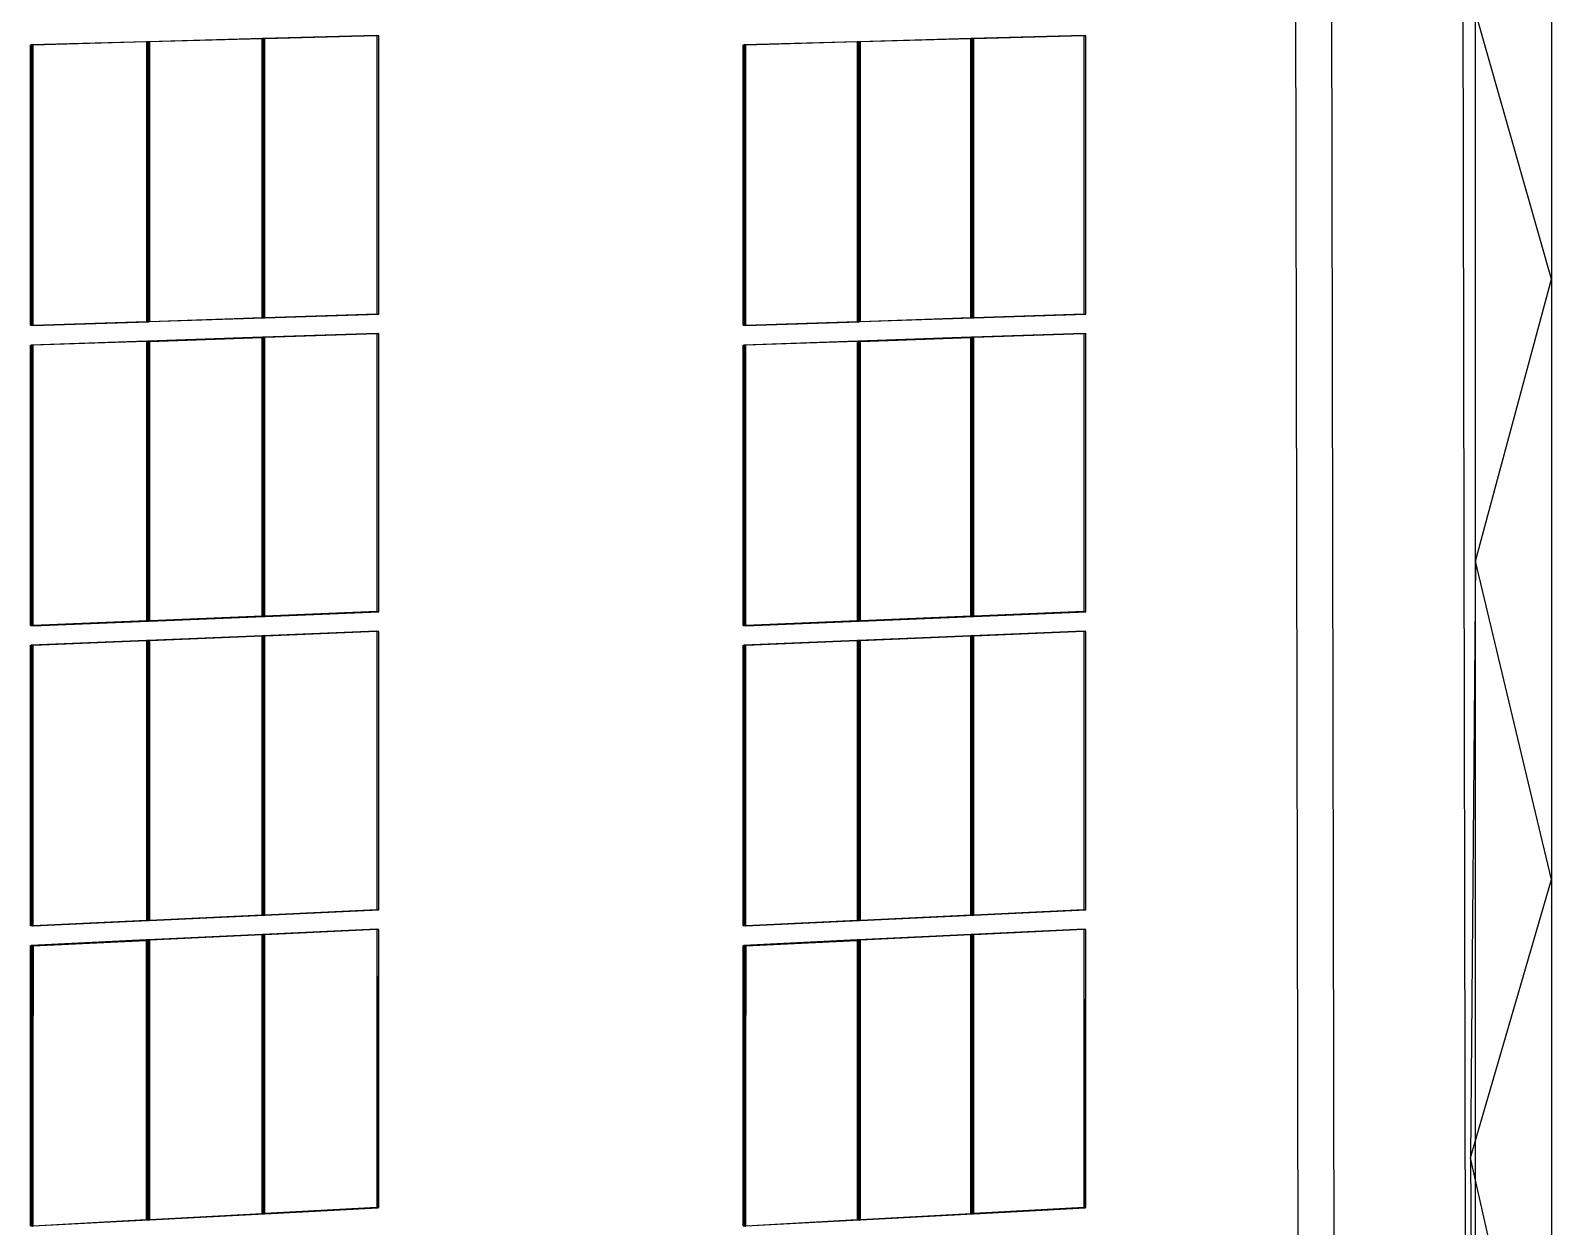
# Model space of a CAD drawing. Header units: inches. Extents: x -3457 to 3579, y -2730 to 2631.
# Drawn here: x 2384 to 2996, y -951 to -469 of the extents above; entities that cross this region are included whole.
import ezdxf

# ---------------------------------------------------------------- set-up
doc = ezdxf.new("R2010")
doc.units = ezdxf.units.IN
doc.header["$MEASUREMENT"] = 0

msp = doc.modelspace()

# ---------------------------------------------------------------- linework, layer by layer
for p, q in [((2895.33, -1595.54), (2889.51, 1421.62)), ((2909.88, -1603.56), (2904.05, 1421.62)), ((2962.81, -1632.72), (2956.92, 1421.62)), ((2996.1, -385.81), (2996.12, -569.41)), ((2996.12, -569.41), (2965.49, -461.95)), ((2965.5, -682.92), (2965.49, -461.95)), ((2523.12, -471.35), (2477.25, -472.58)), ((2523.12, -471.45), (2478.08, -472.66)), ((2523.12, -471.35), (2523.95, -471.43)), ((2523.12, -471.35), (2523.12, -471.45)), ((2523.95, -471.43), (2523.12, -471.45)), ((2523.12, -471.45), (2523.12, -583.34)), ((2523.95, -583.43), (2523.95, -471.43)), ((2807.81, -471.35), (2762.68, -472.58)), ((2807.81, -471.45), (2763.56, -472.66)), ((2807.81, -471.35), (2808.69, -471.43)), ((2807.81, -471.35), (2807.81, -471.45)), ((2808.69, -471.43), (2807.81, -471.45)), ((2807.81, -471.45), (2807.81, -583.34)), ((2808.69, -583.43), (2808.69, -471.43)), ((2383.65, -587.97), (2383.65, -475.09)), ((2383.65, -475.09), (2384.47, -475.17)), ((2430.33, -473.84), (2383.98, -475.09)), ((2383.98, -475.09), (2384.79, -475.16)), ((2383.98, -475.09), (2383.98, -587.96)), ((2384.79, -475.16), (2384.47, -475.17)), ((2384.47, -588.06), (2384.47, -475.17)), ((2430.33, -473.94), (2384.79, -475.16)), ((2384.79, -587.93), (2384.79, -475.16)), ((2430.58, -473.83), (2430.33, -473.84)), ((2430.33, -473.84), (2430.58, -473.87)), ((2430.33, -473.84), (2430.33, -473.94)), ((2430.58, -473.93), (2430.33, -473.94)), ((2430.33, -473.94), (2430.33, -586.42)), ((2430.9, -473.83), (2430.58, -473.83)), ((2430.58, -473.83), (2430.9, -473.86)), ((2430.58, -473.87), (2430.58, -473.83)), ((2430.58, -473.93), (2430.58, -473.87)), ((2430.58, -473.87), (2430.9, -473.9)), ((2430.58, -586.41), (2430.58, -473.93)), ((2430.9, -473.93), (2430.58, -473.93)), ((2476.93, -472.59), (2430.9, -473.83)), ((2430.9, -473.83), (2431.72, -473.9)), ((2430.9, -473.83), (2430.9, -473.86)), ((2430.9, -473.86), (2431.4, -473.91)), ((2430.9, -473.86), (2430.9, -473.9)), ((2430.9, -473.9), (2431.15, -473.92)), ((2430.9, -473.9), (2430.9, -473.93)), ((2431.15, -473.92), (2430.9, -473.93)), ((2430.9, -473.93), (2430.9, -586.4)), ((2431.15, -586.39), (2431.15, -473.92)), ((2431.72, -473.9), (2431.4, -473.91)), ((2431.4, -586.5), (2431.4, -473.91)), ((2476.93, -472.69), (2431.72, -473.9)), ((2431.72, -586.37), (2431.72, -473.9)), ((2477.01, -472.59), (2476.93, -472.59)), ((2476.93, -472.59), (2477.01, -472.6)), ((2476.93, -472.69), (2476.93, -472.59)), ((2476.93, -584.87), (2476.93, -472.69)), ((2477.01, -472.69), (2476.93, -472.69)), ((2477.25, -472.58), (2477.01, -472.59)), ((2477.01, -472.59), (2477.25, -472.61)), ((2477.01, -472.59), (2477.01, -472.6)), ((2477.01, -472.6), (2477.25, -472.62)), ((2477.01, -472.6), (2477.01, -472.69)), ((2477.25, -472.68), (2477.01, -472.69)), ((2477.01, -472.69), (2477.01, -584.87)), ((2477.25, -472.58), (2478.08, -472.66)), ((2477.25, -472.58), (2477.25, -472.61)), ((2477.25, -472.61), (2477.84, -472.67)), ((2477.25, -472.61), (2477.25, -472.62)), ((2477.25, -472.62), (2477.76, -472.67)), ((2477.25, -472.62), (2477.25, -472.68)), ((2477.76, -472.67), (2477.25, -472.68)), ((2477.25, -472.68), (2477.25, -584.86)), ((2477.84, -472.67), (2477.76, -472.67)), ((2477.76, -584.84), (2477.76, -472.67)), ((2478.08, -472.66), (2477.84, -472.67)), ((2477.84, -584.96), (2477.84, -472.67)), ((2478.08, -584.83), (2478.08, -472.66)), ((2670.6, -475.09), (2671.47, -475.17)), ((2670.6, -587.97), (2670.6, -475.09)), ((2716.52, -473.84), (2670.92, -475.09)), ((2670.92, -475.09), (2671.78, -475.16)), ((2670.92, -475.09), (2670.92, -587.96)), ((2671.78, -475.16), (2671.47, -475.17)), ((2671.47, -588.06), (2671.47, -475.17)), ((2716.52, -473.94), (2671.78, -475.16)), ((2671.78, -587.93), (2671.78, -475.16)), ((2716.77, -473.83), (2716.52, -473.84)), ((2716.52, -473.84), (2716.77, -473.86)), ((2716.52, -473.84), (2716.52, -473.94)), ((2716.52, -473.94), (2716.52, -586.42)), ((2716.77, -473.94), (2716.52, -473.94)), ((2717.08, -473.83), (2716.77, -473.83)), ((2716.77, -473.83), (2717.08, -473.86)), ((2716.77, -473.86), (2716.77, -473.83)), ((2716.77, -473.94), (2716.77, -473.86)), ((2716.77, -473.86), (2717.08, -473.89)), ((2717.08, -473.93), (2716.77, -473.94)), ((2716.77, -586.41), (2716.77, -473.94)), ((2762.37, -472.59), (2717.08, -473.83)), ((2717.08, -473.83), (2717.95, -473.9)), ((2717.08, -473.83), (2717.08, -473.86)), ((2717.08, -473.86), (2717.64, -473.91)), ((2717.08, -473.86), (2717.08, -473.89)), ((2717.08, -473.89), (2717.39, -473.92)), ((2717.08, -473.89), (2717.08, -473.93)), ((2717.39, -473.92), (2717.08, -473.93)), ((2717.08, -473.93), (2717.08, -586.4)), ((2717.39, -586.39), (2717.39, -473.92)), ((2717.95, -473.9), (2717.64, -473.91)), ((2717.64, -586.5), (2717.64, -473.91)), ((2762.37, -472.69), (2717.95, -473.9)), ((2717.95, -586.37), (2717.95, -473.9)), ((2762.45, -472.59), (2762.37, -472.59)), ((2762.37, -472.59), (2762.45, -472.6)), ((2762.37, -472.69), (2762.37, -472.59)), ((2762.37, -584.87), (2762.37, -472.69)), ((2762.45, -472.69), (2762.37, -472.69)), ((2762.68, -472.58), (2762.45, -472.59)), ((2762.45, -472.59), (2762.68, -472.61)), ((2762.45, -472.59), (2762.45, -472.6)), ((2762.45, -472.6), (2762.68, -472.62)), ((2762.45, -472.6), (2762.45, -472.69)), ((2762.68, -472.68), (2762.45, -472.69)), ((2762.45, -472.69), (2762.45, -584.87)), ((2762.68, -472.58), (2763.56, -472.66)), ((2762.68, -472.58), (2762.68, -472.61)), ((2762.68, -472.61), (2763.32, -472.67)), ((2762.68, -472.61), (2762.68, -472.62)), ((2762.68, -472.62), (2762.68, -472.68)), ((2762.68, -472.62), (2763.24, -472.67)), ((2763.24, -472.67), (2762.68, -472.68)), ((2762.68, -472.68), (2762.68, -584.86)), ((2763.32, -472.67), (2763.24, -472.67)), ((2763.24, -584.84), (2763.24, -472.67)), ((2763.56, -472.66), (2763.32, -472.67)), ((2763.32, -584.96), (2763.32, -472.67)), ((2763.56, -584.83), (2763.56, -472.66)), ((2965.5, -682.92), (2996.12, -569.41)), ((2996.12, -569.41), (2996.15, -810.99)), ((2383.65, -587.97), (2383.98, -587.96)), ((2384.47, -588.06), (2383.65, -587.97)), ((2383.98, -587.96), (2384.79, -587.93)), ((2383.98, -587.96), (2384.79, -588.05)), ((2384.79, -587.93), (2430.33, -586.42)), ((2384.79, -588.05), (2431.15, -586.51)), ((2384.79, -588.05), (2384.79, -587.93)), ((2430.33, -586.42), (2431.15, -586.51)), ((2430.58, -586.41), (2430.9, -586.4)), ((2431.4, -586.5), (2430.58, -586.41)), ((2430.9, -586.4), (2431.15, -586.39)), ((2430.9, -586.4), (2431.15, -586.43)), ((2431.15, -586.39), (2431.72, -586.37)), ((2431.15, -586.43), (2431.15, -586.39)), ((2431.15, -586.43), (2431.72, -586.49)), ((2431.15, -586.51), (2431.15, -586.43)), ((2431.66, -586.5), (2431.72, -586.49)), ((2431.72, -586.37), (2476.93, -584.87)), ((2431.72, -586.49), (2477.76, -584.96)), ((2431.72, -586.49), (2431.72, -586.37)), ((2477.76, -584.96), (2476.93, -584.87)), ((2476.93, -584.87), (2477.01, -584.87)), ((2477.01, -584.87), (2477.25, -584.86)), ((2477.01, -584.87), (2477.84, -584.96)), ((2477.25, -584.86), (2477.76, -584.84)), ((2477.25, -584.86), (2477.76, -584.92)), ((2477.76, -584.84), (2478.08, -584.83)), ((2477.76, -584.92), (2477.76, -584.84)), ((2477.76, -584.92), (2478.08, -584.95)), ((2477.76, -584.96), (2477.76, -584.92)), ((2477.76, -584.96), (2477.84, -584.96)), ((2478.02, -584.96), (2478.08, -584.95)), ((2478.08, -584.83), (2523.12, -583.34)), ((2478.08, -584.95), (2523.95, -583.43)), ((2478.08, -584.95), (2478.08, -584.83)), ((2523.12, -583.34), (2523.95, -583.43)), ((2670.6, -587.97), (2670.92, -587.96)), ((2671.47, -588.06), (2670.6, -587.97)), ((2670.92, -587.96), (2671.78, -587.93)), ((2670.92, -587.96), (2671.78, -588.05)), ((2671.78, -587.93), (2716.52, -586.42)), ((2671.78, -588.05), (2717.39, -586.51)), ((2671.78, -588.05), (2671.78, -587.93)), ((2716.52, -586.42), (2717.39, -586.51)), ((2716.77, -586.41), (2717.08, -586.4)), ((2717.64, -586.5), (2716.77, -586.41)), ((2717.08, -586.4), (2717.39, -586.39)), ((2717.08, -586.4), (2717.39, -586.43)), ((2717.39, -586.39), (2717.95, -586.37)), ((2717.39, -586.43), (2717.39, -586.39)), ((2717.39, -586.43), (2717.95, -586.49)), ((2717.39, -586.51), (2717.39, -586.43)), ((2717.89, -586.5), (2717.95, -586.49)), ((2717.95, -586.37), (2762.37, -584.87)), ((2717.95, -586.49), (2763.24, -584.96)), ((2717.95, -586.49), (2717.95, -586.37)), ((2763.24, -584.96), (2762.37, -584.87)), ((2762.37, -584.87), (2762.45, -584.87)), ((2762.45, -584.87), (2762.68, -584.86)), ((2762.45, -584.87), (2763.32, -584.96)), ((2762.68, -584.86), (2763.24, -584.84)), ((2762.68, -584.86), (2763.24, -584.92)), ((2763.24, -584.84), (2763.56, -584.83)), ((2763.24, -584.92), (2763.24, -584.84)), ((2763.24, -584.96), (2763.24, -584.92)), ((2763.24, -584.92), (2763.56, -584.95)), ((2763.24, -584.96), (2763.32, -584.96)), ((2763.5, -584.96), (2763.56, -584.95)), ((2763.56, -584.83), (2807.81, -583.34)), ((2763.56, -584.95), (2808.69, -583.43)), ((2763.56, -584.95), (2763.56, -584.83)), ((2807.81, -583.34), (2808.69, -583.43)), ((2384.73, -588.05), (2384.79, -588.05)), ((2476.93, -592.78), (2430.9, -594.33)), ((2431.72, -594.42), (2476.93, -592.9)), ((2477.01, -592.77), (2476.93, -592.78)), ((2476.93, -592.9), (2476.93, -592.78)), ((2476.93, -592.78), (2477.01, -592.78)), ((2476.93, -705.05), (2476.93, -592.9)), ((2476.93, -592.9), (2477.01, -592.9)), ((2477.01, -592.77), (2477.01, -592.78)), ((2477.01, -592.77), (2477.83, -592.87)), ((2477.01, -592.78), (2477.01, -592.9)), ((2477.01, -592.78), (2477.25, -592.81)), ((2477.01, -592.9), (2477.25, -592.89)), ((2477.01, -592.9), (2477.01, -705.05)), ((2523.12, -591.22), (2477.25, -592.77)), ((2477.25, -592.77), (2478.08, -592.86)), ((2477.25, -592.77), (2477.25, -592.81)), ((2477.25, -592.81), (2477.25, -592.89)), ((2477.25, -592.81), (2477.76, -592.87)), ((2477.25, -592.89), (2477.76, -592.87)), ((2477.25, -592.89), (2477.25, -705.04)), ((2477.76, -705.02), (2477.76, -592.87)), ((2477.83, -592.87), (2477.76, -592.87)), ((2478.08, -592.86), (2477.83, -592.87)), ((2477.83, -705.17), (2477.83, -592.87)), ((2523.12, -591.35), (2478.08, -592.86)), ((2478.08, -705.01), (2478.08, -592.86)), ((2523.12, -591.22), (2523.95, -591.32)), ((2523.12, -591.22), (2523.12, -591.35)), ((2523.95, -591.32), (2523.12, -591.35)), ((2523.12, -591.35), (2523.12, -703.21)), ((2523.95, -703.32), (2523.95, -591.32)), ((2671.72, -588.05), (2671.78, -588.05)), ((2762.37, -592.78), (2717.08, -594.33)), ((2717.95, -594.42), (2762.37, -592.9)), ((2762.44, -592.77), (2762.37, -592.78)), ((2762.37, -592.9), (2762.37, -592.78)), ((2762.37, -592.78), (2762.44, -592.78)), ((2762.37, -705.05), (2762.37, -592.9)), ((2762.37, -592.9), (2762.44, -592.9)), ((2762.44, -592.77), (2762.44, -592.78)), ((2762.44, -592.77), (2763.32, -592.87)), ((2762.44, -592.78), (2762.44, -592.9)), ((2762.44, -592.78), (2762.68, -592.81)), ((2762.44, -592.9), (2762.68, -592.89)), ((2762.44, -592.9), (2762.44, -705.05)), ((2807.81, -591.22), (2762.68, -592.77)), ((2762.68, -592.77), (2763.55, -592.86)), ((2762.68, -592.77), (2762.68, -592.81)), ((2762.68, -592.81), (2762.68, -592.89)), ((2762.68, -592.81), (2763.24, -592.87)), ((2762.68, -592.89), (2763.24, -592.87)), ((2762.68, -592.89), (2762.68, -705.04)), ((2763.24, -705.02), (2763.24, -592.87)), ((2763.32, -592.87), (2763.24, -592.87)), ((2763.55, -592.86), (2763.32, -592.87)), ((2763.32, -705.17), (2763.32, -592.87)), ((2807.81, -591.35), (2763.55, -592.86)), ((2763.55, -705.01), (2763.55, -592.86)), ((2807.81, -591.22), (2808.68, -591.32)), ((2807.81, -591.22), (2807.81, -591.35)), ((2808.68, -591.32), (2807.81, -591.35)), ((2807.81, -591.35), (2807.81, -703.21)), ((2808.68, -703.32), (2808.68, -591.32)), ((2383.65, -595.91), (2384.47, -596.01)), ((2383.65, -708.79), (2383.65, -595.91)), ((2430.33, -594.34), (2383.97, -595.9)), ((2383.97, -595.9), (2383.97, -708.78)), ((2383.97, -595.9), (2384.79, -596)), ((2384.79, -596), (2384.47, -596.01)), ((2384.47, -708.9), (2384.47, -596.01)), ((2430.33, -594.47), (2384.79, -596)), ((2384.79, -708.74), (2384.79, -596)), ((2430.33, -594.34), (2430.33, -594.47)), ((2430.33, -594.34), (2430.9, -594.41)), ((2430.9, -594.45), (2430.33, -594.47)), ((2430.33, -594.47), (2430.33, -706.92)), ((2430.58, -706.91), (2430.58, -594.34)), ((2430.58, -594.34), (2431.4, -594.43)), ((2430.9, -594.33), (2431.72, -594.42)), ((2430.9, -594.33), (2430.9, -594.41)), ((2430.9, -594.41), (2431.15, -594.44)), ((2430.9, -594.41), (2430.9, -594.45)), ((2431.15, -594.44), (2430.9, -594.45)), ((2430.9, -594.45), (2430.9, -706.9)), ((2431.15, -706.89), (2431.15, -594.44)), ((2431.4, -594.43), (2431.72, -594.42)), ((2431.4, -707.02), (2431.4, -594.43)), ((2431.72, -706.86), (2431.72, -594.42)), ((2670.6, -595.91), (2671.46, -596.01)), ((2670.6, -708.79), (2670.6, -595.91)), ((2716.52, -594.34), (2670.92, -595.9)), ((2670.92, -595.9), (2670.92, -708.78)), ((2670.92, -595.9), (2671.78, -596)), ((2671.78, -596), (2671.46, -596.01)), ((2671.46, -708.9), (2671.46, -596.01)), ((2716.52, -594.47), (2671.78, -596)), ((2671.78, -708.74), (2671.78, -596)), ((2716.52, -594.34), (2716.52, -594.47)), ((2716.52, -594.34), (2717.08, -594.41)), ((2717.08, -594.45), (2716.52, -594.47)), ((2716.52, -594.47), (2716.52, -706.92)), ((2716.77, -706.91), (2716.77, -594.34)), ((2716.77, -594.34), (2717.63, -594.43)), ((2717.08, -594.33), (2717.95, -594.42)), ((2717.08, -594.33), (2717.08, -594.41)), ((2717.08, -594.41), (2717.39, -594.44)), ((2717.08, -594.41), (2717.08, -594.45)), ((2717.39, -594.44), (2717.08, -594.45)), ((2717.08, -594.45), (2717.08, -706.9)), ((2717.39, -706.88), (2717.39, -594.44)), ((2717.63, -594.43), (2717.95, -594.42)), ((2717.63, -707.02), (2717.63, -594.43)), ((2717.95, -706.86), (2717.95, -594.42)), ((2965.5, -682.92), (2963.47, -923)), ((2996.15, -810.99), (2965.5, -682.92)), ((2965.51, -916.02), (2965.5, -682.92)), ((2523.12, -703.21), (2478.08, -705.01)), ((2478.08, -705.16), (2523.95, -703.32)), ((2523.12, -703.21), (2523.95, -703.32)), ((2807.81, -703.21), (2763.55, -705.01)), ((2763.55, -705.16), (2808.68, -703.32)), ((2807.81, -703.21), (2808.68, -703.32)), ((2383.65, -708.79), (2383.97, -708.78)), ((2384.47, -708.9), (2383.65, -708.79)), ((2384.79, -708.74), (2383.97, -708.78)), ((2383.97, -708.78), (2384.79, -708.89)), ((2384.73, -708.89), (2384.79, -708.89)), ((2430.33, -706.92), (2384.79, -708.74)), ((2384.79, -708.89), (2431.15, -707.03)), ((2384.79, -708.89), (2384.79, -708.74)), ((2430.58, -706.91), (2430.33, -706.92)), ((2430.33, -706.92), (2431.15, -707.03)), ((2430.9, -706.9), (2430.58, -706.91)), ((2431.4, -707.02), (2430.58, -706.91)), ((2431.15, -706.89), (2430.9, -706.9)), ((2430.9, -706.9), (2431.15, -706.93)), ((2431.72, -706.86), (2431.15, -706.89)), ((2431.15, -706.93), (2431.15, -706.89)), ((2431.15, -706.93), (2431.72, -707.01)), ((2431.15, -707.03), (2431.15, -706.93)), ((2431.66, -707.01), (2431.72, -707.01)), ((2476.93, -705.05), (2431.72, -706.86)), ((2431.72, -707.01), (2477.76, -705.17)), ((2431.72, -707.01), (2431.72, -706.86)), ((2477.01, -705.05), (2476.93, -705.05)), ((2477.76, -705.17), (2476.93, -705.05)), ((2477.25, -705.04), (2477.01, -705.05)), ((2477.01, -705.05), (2477.76, -705.16)), ((2477.76, -705.02), (2477.25, -705.04)), ((2477.25, -705.04), (2477.76, -705.11)), ((2478.08, -705.01), (2477.76, -705.02)), ((2477.76, -705.11), (2477.76, -705.02)), ((2477.76, -705.11), (2478.08, -705.16)), ((2477.76, -705.16), (2477.76, -705.11)), ((2477.76, -705.16), (2477.83, -705.17)), ((2477.76, -705.17), (2477.76, -705.16)), ((2477.76, -705.17), (2477.83, -705.17)), ((2478.02, -705.16), (2478.08, -705.16)), ((2478.08, -705.16), (2478.08, -705.01)), ((2670.6, -708.79), (2670.92, -708.78)), ((2671.46, -708.9), (2670.6, -708.79)), ((2671.78, -708.74), (2670.92, -708.78)), ((2670.92, -708.78), (2671.78, -708.89)), ((2671.72, -708.89), (2671.78, -708.89)), ((2716.52, -706.92), (2671.78, -708.74)), ((2671.78, -708.89), (2717.39, -707.03)), ((2671.78, -708.89), (2671.78, -708.74)), ((2716.77, -706.91), (2716.52, -706.92)), ((2716.52, -706.92), (2717.39, -707.03)), ((2717.08, -706.9), (2716.77, -706.91)), ((2717.63, -707.02), (2716.77, -706.91)), ((2717.39, -706.88), (2717.08, -706.9)), ((2717.08, -706.9), (2717.39, -706.94)), ((2717.95, -706.86), (2717.39, -706.88)), ((2717.39, -706.94), (2717.39, -706.88)), ((2717.39, -706.94), (2717.95, -707.01)), ((2717.39, -707.03), (2717.39, -706.94)), ((2717.89, -707.01), (2717.95, -707.01)), ((2762.37, -705.05), (2717.95, -706.86)), ((2717.95, -707.01), (2763.24, -705.17)), ((2717.95, -707.01), (2717.95, -706.86)), ((2763.24, -705.17), (2762.37, -705.05)), ((2762.44, -705.05), (2762.37, -705.05)), ((2762.68, -705.04), (2762.44, -705.05)), ((2762.44, -705.05), (2763.24, -705.16)), ((2763.24, -705.02), (2762.68, -705.04)), ((2762.68, -705.04), (2763.24, -705.12)), ((2763.55, -705.01), (2763.24, -705.02)), ((2763.24, -705.12), (2763.24, -705.02)), ((2763.24, -705.12), (2763.55, -705.16)), ((2763.24, -705.16), (2763.24, -705.12)), ((2763.24, -705.16), (2763.32, -705.17)), ((2763.24, -705.17), (2763.24, -705.16)), ((2763.24, -705.17), (2763.32, -705.17)), ((2763.5, -705.16), (2763.55, -705.16)), ((2763.55, -705.16), (2763.55, -705.01)), ((2430.33, -714.85), (2383.97, -716.72)), ((2430.33, -715), (2384.79, -716.84)), ((2430.58, -714.84), (2430.33, -714.85)), ((2430.33, -714.85), (2430.33, -715)), ((2430.33, -714.85), (2430.58, -714.88)), ((2430.58, -714.99), (2430.33, -715)), ((2430.33, -715), (2430.33, -827.42)), ((2430.9, -714.82), (2430.58, -714.84)), ((2430.58, -714.84), (2430.9, -714.88)), ((2430.58, -714.88), (2430.58, -714.84)), ((2430.58, -714.99), (2430.58, -714.88)), ((2430.58, -714.88), (2430.9, -714.93)), ((2430.9, -714.97), (2430.58, -714.99)), ((2430.58, -827.41), (2430.58, -714.99)), ((2476.93, -712.96), (2430.9, -714.82)), ((2430.9, -714.82), (2431.72, -714.94)), ((2430.9, -714.82), (2430.9, -714.88)), ((2430.9, -714.88), (2431.4, -714.95)), ((2430.9, -714.88), (2430.9, -714.93)), ((2430.9, -714.93), (2431.15, -714.96)), ((2430.9, -714.93), (2430.9, -714.97)), ((2431.15, -714.96), (2430.9, -714.97)), ((2430.9, -714.97), (2430.9, -827.4)), ((2431.15, -827.38), (2431.15, -714.96)), ((2431.72, -714.94), (2431.4, -714.95)), ((2431.4, -827.54), (2431.4, -714.95)), ((2476.93, -713.11), (2431.72, -714.94)), ((2431.72, -827.36), (2431.72, -714.94)), ((2477.01, -712.96), (2476.93, -712.96)), ((2476.93, -713.11), (2476.93, -712.96)), ((2476.93, -712.96), (2477.01, -712.97)), ((2476.93, -825.24), (2476.93, -713.11)), ((2477.01, -713.11), (2476.93, -713.11)), ((2477.25, -712.95), (2477.01, -712.96)), ((2477.01, -712.96), (2477.01, -712.97)), ((2477.01, -712.96), (2477.25, -712.99)), ((2477.01, -712.97), (2477.01, -713.11)), ((2477.01, -712.97), (2477.25, -713)), ((2477.25, -713.1), (2477.01, -713.11)), ((2477.01, -713.11), (2477.01, -825.24)), ((2523.11, -711.09), (2477.25, -712.95)), ((2477.25, -712.95), (2478.07, -713.06)), ((2477.25, -712.95), (2477.25, -712.99)), ((2477.25, -712.99), (2477.83, -713.07)), ((2477.25, -712.99), (2477.25, -713)), ((2477.25, -713), (2477.75, -713.07)), ((2477.25, -713), (2477.25, -713.1)), ((2477.75, -713.07), (2477.25, -713.1)), ((2477.25, -713.1), (2477.25, -825.22)), ((2477.83, -713.07), (2477.75, -713.07)), ((2477.75, -825.2), (2477.75, -713.07)), ((2478.07, -713.06), (2477.83, -713.07)), ((2477.83, -825.2), (2477.83, -713.07)), ((2523.11, -711.24), (2478.07, -713.06)), ((2478.07, -825.19), (2478.07, -713.06)), ((2523.11, -711.09), (2523.95, -711.21)), ((2523.11, -711.09), (2523.11, -711.24)), ((2523.95, -711.21), (2523.11, -711.24)), ((2523.11, -711.24), (2523.11, -823.08)), ((2523.95, -823.21), (2523.95, -711.21)), ((2716.52, -714.85), (2670.92, -716.72)), ((2716.52, -715), (2671.78, -716.84)), ((2716.76, -714.84), (2716.52, -714.85)), ((2716.52, -714.85), (2716.52, -715)), ((2716.52, -714.85), (2716.76, -714.88)), ((2716.76, -714.99), (2716.52, -715)), ((2716.52, -715), (2716.52, -827.42)), ((2717.08, -714.82), (2716.76, -714.84)), ((2716.76, -714.84), (2717.08, -714.88)), ((2716.76, -714.88), (2716.76, -714.84)), ((2716.76, -714.99), (2716.76, -714.88)), ((2716.76, -714.88), (2717.08, -714.92)), ((2717.08, -714.97), (2716.76, -714.99)), ((2716.76, -827.41), (2716.76, -714.99)), ((2762.37, -712.96), (2717.08, -714.82)), ((2717.08, -714.82), (2717.95, -714.94)), ((2717.08, -714.82), (2717.08, -714.88)), ((2717.08, -714.88), (2717.63, -714.95)), ((2717.08, -714.88), (2717.08, -714.92)), ((2717.08, -714.92), (2717.39, -714.96)), ((2717.08, -714.92), (2717.08, -714.97)), ((2717.39, -714.96), (2717.08, -714.97)), ((2717.08, -714.97), (2717.08, -827.4)), ((2717.39, -827.38), (2717.39, -714.96)), ((2717.95, -714.94), (2717.63, -714.95)), ((2717.63, -827.54), (2717.63, -714.95)), ((2762.37, -713.11), (2717.95, -714.94)), ((2717.95, -827.35), (2717.95, -714.94)), ((2762.44, -712.96), (2762.37, -712.96)), ((2762.37, -713.11), (2762.37, -712.96)), ((2762.37, -712.96), (2762.44, -712.97)), ((2762.37, -825.24), (2762.37, -713.11)), ((2762.44, -713.11), (2762.37, -713.11)), ((2762.68, -712.95), (2762.44, -712.96)), ((2762.44, -712.96), (2762.44, -712.97)), ((2762.44, -712.96), (2762.68, -712.99)), ((2762.44, -712.97), (2762.44, -713.11)), ((2762.44, -712.97), (2762.68, -713)), ((2762.68, -713.1), (2762.44, -713.11)), ((2762.44, -713.11), (2762.44, -825.24)), ((2807.8, -711.09), (2762.68, -712.95)), ((2762.68, -712.95), (2763.55, -713.06)), ((2762.68, -712.95), (2762.68, -712.99)), ((2762.68, -712.99), (2763.31, -713.07)), ((2762.68, -712.99), (2762.68, -713)), ((2762.68, -713), (2762.68, -713.1)), ((2762.68, -713), (2763.24, -713.07)), ((2763.24, -713.07), (2762.68, -713.1)), ((2762.68, -713.1), (2762.68, -825.22)), ((2763.31, -713.07), (2763.24, -713.07)), ((2763.24, -825.2), (2763.24, -713.07)), ((2763.55, -713.06), (2763.31, -713.07)), ((2763.31, -825.19), (2763.31, -713.07)), ((2807.8, -711.24), (2763.55, -713.06)), ((2763.55, -825.18), (2763.55, -713.06)), ((2807.8, -711.09), (2808.68, -711.21)), ((2807.8, -711.09), (2807.8, -711.24)), ((2808.68, -711.21), (2807.8, -711.24)), ((2807.8, -711.24), (2807.8, -823.08)), ((2808.68, -823.21), (2808.68, -711.21)), ((2383.65, -829.61), (2383.65, -716.73)), ((2383.65, -716.73), (2383.97, -716.78)), ((2383.97, -716.72), (2384.79, -716.84)), ((2383.97, -716.72), (2383.97, -716.78)), ((2383.97, -716.78), (2383.97, -829.59)), ((2383.97, -716.78), (2384.47, -716.85)), ((2384.79, -716.84), (2384.47, -716.85)), ((2384.47, -829.57), (2384.47, -716.85)), ((2384.79, -829.56), (2384.79, -716.84)), ((2670.6, -829.61), (2670.6, -716.73)), ((2670.6, -716.73), (2670.92, -716.78)), ((2670.92, -716.72), (2671.78, -716.84)), ((2670.92, -716.72), (2670.92, -716.78)), ((2670.92, -716.78), (2670.92, -829.59)), ((2670.92, -716.78), (2671.46, -716.85)), ((2671.78, -716.84), (2671.46, -716.85)), ((2671.46, -829.57), (2671.46, -716.85)), ((2671.78, -829.55), (2671.78, -716.84)), ((2965.51, -916.02), (2996.15, -810.99)), ((2996.15, -810.99), (2996.17, -1066.95)), ((2431.72, -827.36), (2476.93, -825.24)), ((2431.72, -827.53), (2477.75, -825.37)), ((2476.93, -825.24), (2477.01, -825.24)), ((2477.75, -825.37), (2476.93, -825.24)), ((2477.01, -825.24), (2477.25, -825.22)), ((2477.01, -825.24), (2477.75, -825.36)), ((2477.25, -825.22), (2477.75, -825.2)), ((2477.25, -825.22), (2477.75, -825.31)), ((2477.75, -825.2), (2477.83, -825.2)), ((2477.75, -825.31), (2477.75, -825.2)), ((2477.75, -825.36), (2477.75, -825.31)), ((2477.75, -825.31), (2477.83, -825.32)), ((2477.75, -825.37), (2477.75, -825.36)), ((2477.75, -825.36), (2477.83, -825.37)), ((2477.75, -825.37), (2477.83, -825.37)), ((2477.83, -825.2), (2478.07, -825.19)), ((2477.83, -825.32), (2477.83, -825.2)), ((2477.83, -825.32), (2478.07, -825.36)), ((2477.83, -825.37), (2477.83, -825.32)), ((2477.83, -825.37), (2478.07, -825.36)), ((2478.07, -825.19), (2523.11, -823.08)), ((2478.07, -825.36), (2523.95, -823.21)), ((2478.07, -825.36), (2478.07, -825.19)), ((2523.11, -823.08), (2523.95, -823.21)), ((2717.95, -827.35), (2762.37, -825.24)), ((2717.95, -827.53), (2763.24, -825.37)), ((2762.37, -825.24), (2762.44, -825.24)), ((2763.24, -825.37), (2762.37, -825.24)), ((2762.44, -825.24), (2762.68, -825.22)), ((2762.44, -825.24), (2763.24, -825.36)), ((2762.68, -825.22), (2763.24, -825.2)), ((2762.68, -825.22), (2763.24, -825.31)), ((2763.24, -825.2), (2763.31, -825.19)), ((2763.24, -825.31), (2763.24, -825.2)), ((2763.24, -825.31), (2763.31, -825.32)), ((2763.24, -825.36), (2763.24, -825.31)), ((2763.24, -825.36), (2763.31, -825.37)), ((2763.24, -825.37), (2763.24, -825.36)), ((2763.24, -825.37), (2763.31, -825.37)), ((2763.31, -825.19), (2763.55, -825.18)), ((2763.31, -825.32), (2763.31, -825.19)), ((2763.31, -825.37), (2763.31, -825.32)), ((2763.31, -825.32), (2763.55, -825.36)), ((2763.55, -825.36), (2763.31, -825.37)), ((2763.55, -825.18), (2807.8, -823.08)), ((2763.55, -825.36), (2808.68, -823.21)), ((2763.55, -825.36), (2763.55, -825.18)), ((2807.8, -823.08), (2808.68, -823.21)), ((2383.65, -829.61), (2383.97, -829.59)), ((2384.47, -829.74), (2383.65, -829.61)), ((2383.97, -829.59), (2384.47, -829.57)), ((2383.97, -829.59), (2384.47, -829.67)), ((2384.47, -829.57), (2384.79, -829.56)), ((2384.47, -829.67), (2384.47, -829.57)), ((2384.47, -829.67), (2384.79, -829.73)), ((2384.47, -829.74), (2384.47, -829.67)), ((2384.73, -829.73), (2384.79, -829.73)), ((2384.79, -829.56), (2430.33, -827.42)), ((2384.79, -829.73), (2431.15, -827.56)), ((2384.79, -829.73), (2384.79, -829.56)), ((2430.33, -827.42), (2431.15, -827.56)), ((2430.58, -827.41), (2430.9, -827.4)), ((2431.4, -827.54), (2430.58, -827.41)), ((2430.9, -827.4), (2431.15, -827.38)), ((2430.9, -827.4), (2431.15, -827.44)), ((2431.15, -827.38), (2431.72, -827.36)), ((2431.15, -827.44), (2431.15, -827.38)), ((2431.15, -827.44), (2431.72, -827.53)), ((2431.15, -827.56), (2431.15, -827.44)), ((2431.66, -827.53), (2431.72, -827.53)), ((2431.72, -827.53), (2431.72, -827.36)), ((2523.11, -830.96), (2477.24, -833.13)), ((2523.11, -831.13), (2478.07, -833.26)), ((2523.11, -830.96), (2523.94, -831.1)), ((2523.11, -830.96), (2523.11, -831.13)), ((2523.94, -831.1), (2523.11, -831.13)), ((2523.11, -831.13), (2523.11, -942.95)), ((2523.57, -943.03), (2523.94, -831.1)), ((2523.94, -943.1), (2523.94, -831.1)), ((2670.6, -829.61), (2670.92, -829.59)), ((2671.46, -829.74), (2670.6, -829.61)), ((2670.92, -829.59), (2671.46, -829.57)), ((2670.92, -829.59), (2671.46, -829.68)), ((2671.46, -829.57), (2671.78, -829.55)), ((2671.46, -829.68), (2671.46, -829.57)), ((2671.46, -829.68), (2671.78, -829.73)), ((2671.46, -829.74), (2671.46, -829.68)), ((2671.72, -829.73), (2671.78, -829.73)), ((2671.78, -829.55), (2716.52, -827.42)), ((2671.78, -829.73), (2717.39, -827.56)), ((2671.78, -829.73), (2671.78, -829.55)), ((2716.52, -827.42), (2717.39, -827.56)), ((2716.76, -827.41), (2717.08, -827.4)), ((2717.63, -827.54), (2716.76, -827.41)), ((2717.08, -827.4), (2717.39, -827.38)), ((2717.08, -827.4), (2717.39, -827.44)), ((2717.39, -827.38), (2717.95, -827.35)), ((2717.39, -827.44), (2717.39, -827.38)), ((2717.39, -827.44), (2717.95, -827.53)), ((2717.39, -827.56), (2717.39, -827.44)), ((2717.89, -827.53), (2717.95, -827.53)), ((2717.95, -827.53), (2717.95, -827.35)), ((2807.8, -830.96), (2762.68, -833.13)), ((2807.8, -831.14), (2763.55, -833.26)), ((2807.8, -830.96), (2808.68, -831.1)), ((2807.8, -830.96), (2807.8, -831.14)), ((2808.68, -831.1), (2807.8, -831.14)), ((2807.8, -831.14), (2807.8, -942.95)), ((2808.31, -943.03), (2808.68, -831.1)), ((2808.68, -943.1), (2808.68, -831.1)), ((2383.65, -950.43), (2383.97, -837.54)), ((2383.65, -950.43), (2383.65, -837.56)), ((2383.65, -837.56), (2384.46, -837.69)), ((2430.32, -835.35), (2383.97, -837.54)), ((2383.97, -837.54), (2383.97, -950.41)), ((2383.97, -837.54), (2384.79, -837.68)), ((2384.79, -837.68), (2384.46, -837.69)), ((2384.63, -894.13), (2384.46, -837.69)), ((2384.46, -950.39), (2384.46, -837.69)), ((2384.79, -837.68), (2384.63, -894.13)), ((2384.79, -837.68), (2430.32, -835.52)), ((2384.79, -950.37), (2384.79, -837.68)), ((2430.57, -835.34), (2430.32, -835.35)), ((2430.32, -835.35), (2430.32, -835.52)), ((2430.32, -835.35), (2430.57, -835.39)), ((2430.32, -835.52), (2430.57, -835.51)), ((2430.32, -835.52), (2430.32, -947.93)), ((2430.89, -835.32), (2430.57, -835.34)), ((2430.57, -835.34), (2430.89, -835.39)), ((2430.57, -835.39), (2430.57, -835.34)), ((2430.57, -835.39), (2430.89, -835.44)), ((2430.57, -835.51), (2430.57, -835.39)), ((2430.57, -835.51), (2430.89, -835.5)), ((2430.57, -947.91), (2430.57, -835.51)), ((2476.93, -833.14), (2430.89, -835.32)), ((2430.89, -835.32), (2431.72, -835.46)), ((2430.89, -835.32), (2430.89, -835.39)), ((2430.89, -835.39), (2431.4, -835.47)), ((2430.89, -835.39), (2430.89, -835.44)), ((2430.89, -835.44), (2430.89, -835.5)), ((2430.89, -835.44), (2431.15, -835.48)), ((2430.89, -835.5), (2431.15, -835.48)), ((2430.89, -835.5), (2430.89, -947.89)), ((2431.15, -835.48), (2431.4, -835.47)), ((2431.15, -947.88), (2431.15, -835.48)), ((2431.4, -835.47), (2431.72, -835.46)), ((2431.4, -948.06), (2431.4, -835.47)), ((2476.93, -833.32), (2431.72, -835.46)), ((2431.72, -947.85), (2431.72, -835.46)), ((2477, -833.14), (2476.93, -833.14)), ((2476.93, -833.32), (2476.93, -833.14)), ((2476.93, -833.14), (2477, -833.16)), ((2477, -833.31), (2476.93, -833.32)), ((2476.93, -945.42), (2476.93, -833.32)), ((2477.24, -833.13), (2477, -833.14)), ((2477, -833.14), (2477, -833.16)), ((2477, -833.14), (2477.24, -833.18)), ((2477, -833.16), (2477, -833.31)), ((2477, -833.16), (2477.24, -833.2)), ((2477.24, -833.3), (2477, -833.31)), ((2477, -833.31), (2477, -945.42)), ((2477.24, -833.13), (2478.07, -833.26)), ((2477.24, -833.13), (2477.24, -833.18)), ((2477.24, -833.18), (2477.83, -833.28)), ((2477.24, -833.18), (2477.24, -833.2)), ((2477.24, -833.2), (2477.24, -833.3)), ((2477.24, -833.2), (2477.75, -833.28)), ((2477.75, -833.28), (2477.24, -833.3)), ((2477.24, -833.3), (2477.24, -945.41)), ((2477.83, -833.28), (2477.75, -833.28)), ((2477.75, -945.38), (2477.75, -833.28)), ((2478.07, -833.26), (2477.83, -833.28)), ((2477.83, -945.57), (2477.83, -833.28)), ((2478.07, -945.36), (2478.07, -833.26)), ((2670.6, -950.43), (2670.91, -837.54)), ((2670.6, -950.43), (2670.6, -837.56)), ((2670.6, -837.56), (2671.46, -837.69)), ((2716.52, -835.35), (2670.91, -837.54)), ((2670.91, -837.54), (2670.91, -950.41)), ((2670.91, -837.54), (2671.78, -837.68)), ((2671.78, -837.68), (2671.46, -837.69)), ((2671.62, -894.13), (2671.46, -837.69)), ((2671.46, -950.38), (2671.46, -837.69)), ((2671.78, -837.68), (2671.62, -894.13)), ((2671.78, -837.68), (2716.52, -835.53)), ((2671.78, -950.37), (2671.78, -837.68)), ((2716.76, -835.34), (2716.52, -835.35)), ((2716.52, -835.35), (2716.52, -835.53)), ((2716.52, -835.35), (2716.76, -835.39)), ((2716.52, -835.53), (2716.76, -835.51)), ((2716.52, -835.53), (2716.52, -947.93)), ((2717.08, -835.32), (2716.76, -835.34)), ((2716.76, -835.34), (2717.08, -835.39)), ((2716.76, -835.39), (2716.76, -835.34)), ((2716.76, -835.39), (2717.08, -835.44)), ((2716.76, -835.51), (2716.76, -835.39)), ((2716.76, -835.51), (2717.08, -835.5)), ((2716.76, -947.91), (2716.76, -835.51)), ((2762.36, -833.14), (2717.08, -835.32)), ((2717.08, -835.32), (2717.95, -835.46)), ((2717.08, -835.32), (2717.08, -835.39)), ((2717.08, -835.39), (2717.63, -835.47)), ((2717.08, -835.39), (2717.08, -835.44)), ((2717.08, -835.44), (2717.08, -835.5)), ((2717.08, -835.44), (2717.39, -835.48)), ((2717.08, -835.5), (2717.39, -835.48)), ((2717.08, -835.5), (2717.08, -947.89)), ((2717.39, -835.48), (2717.63, -835.47)), ((2717.39, -947.88), (2717.39, -835.48)), ((2717.63, -835.47), (2717.95, -835.46)), ((2717.63, -948.06), (2717.63, -835.47)), ((2762.36, -833.32), (2717.95, -835.46)), ((2717.95, -947.85), (2717.95, -835.46)), ((2762.44, -833.14), (2762.36, -833.14)), ((2762.36, -833.14), (2762.44, -833.16)), ((2762.36, -833.32), (2762.36, -833.14)), ((2762.36, -945.42), (2762.36, -833.32)), ((2762.44, -833.32), (2762.36, -833.32)), ((2762.68, -833.13), (2762.44, -833.14)), ((2762.44, -833.14), (2762.44, -833.16)), ((2762.44, -833.14), (2762.68, -833.18)), ((2762.44, -833.16), (2762.44, -833.32)), ((2762.44, -833.16), (2762.68, -833.19)), ((2762.68, -833.31), (2762.44, -833.32)), ((2762.44, -833.32), (2762.44, -945.42)), ((2762.68, -833.13), (2763.55, -833.26)), ((2762.68, -833.13), (2762.68, -833.18)), ((2762.68, -833.18), (2763.31, -833.28)), ((2762.68, -833.18), (2762.68, -833.19)), ((2762.68, -833.19), (2763.24, -833.28)), ((2762.68, -833.19), (2762.68, -833.31)), ((2763.24, -833.28), (2762.68, -833.31)), ((2762.68, -833.31), (2762.68, -945.41)), ((2763.31, -833.28), (2763.24, -833.28)), ((2763.24, -945.38), (2763.24, -833.28)), ((2763.55, -833.26), (2763.31, -833.28)), ((2763.31, -945.57), (2763.31, -833.28)), ((2763.55, -945.36), (2763.55, -833.26)), ((2384.63, -894.13), (2384.46, -950.39)), ((2384.79, -950.37), (2384.63, -894.13)), ((2671.62, -894.13), (2671.46, -950.38)), ((2671.78, -950.37), (2671.62, -894.13)), ((2963.47, -923), (2965.51, -916.02)), ((2965.51, -931.98), (2965.51, -916.02)), ((2963.47, -923), (2965.52, -1177.85)), ((2965.51, -931.98), (2963.47, -923)), ((2996.17, -1066.95), (2965.51, -931.98)), ((2965.52, -1177.85), (2965.51, -931.98)), ((2478.07, -945.36), (2523.11, -942.95)), ((2478.07, -945.56), (2523.57, -943.12)), ((2523.11, -942.95), (2523.57, -943.03)), ((2523.57, -943.03), (2523.94, -943.1)), ((2523.57, -943.12), (2523.57, -943.03)), ((2523.57, -943.12), (2523.94, -943.1)), ((2763.55, -945.36), (2807.8, -942.95)), ((2763.55, -945.56), (2808.31, -943.12)), ((2807.8, -942.95), (2808.31, -943.03)), ((2808.31, -943.03), (2808.68, -943.1)), ((2808.31, -943.12), (2808.31, -943.03)), ((2808.31, -943.12), (2808.68, -943.1)), ((2384.79, -950.37), (2430.32, -947.93)), ((2431.15, -948.08), (2384.79, -950.57)), ((2430.32, -947.93), (2431.15, -948.08)), ((2430.57, -947.91), (2430.89, -947.89)), ((2431.4, -948.06), (2430.57, -947.91)), ((2430.89, -947.89), (2431.15, -947.88)), ((2430.89, -947.89), (2431.15, -947.94)), ((2431.15, -947.88), (2431.72, -947.85)), ((2431.15, -947.94), (2431.15, -947.88)), ((2431.15, -947.94), (2431.72, -948.05)), ((2431.15, -948.08), (2431.15, -947.94)), ((2431.66, -948.05), (2431.72, -948.05)), ((2431.72, -947.85), (2476.93, -945.42)), ((2431.72, -948.05), (2477.75, -945.58)), ((2431.72, -948.05), (2431.72, -947.85)), ((2476.93, -945.42), (2477, -945.42)), ((2477.75, -945.58), (2476.93, -945.42)), ((2477, -945.42), (2477.24, -945.41)), ((2477, -945.42), (2477.83, -945.57)), ((2477.24, -945.41), (2477.75, -945.38)), ((2477.24, -945.41), (2477.75, -945.5)), ((2477.75, -945.38), (2478.07, -945.36)), ((2477.75, -945.5), (2477.75, -945.38)), ((2477.75, -945.58), (2477.75, -945.5)), ((2477.75, -945.5), (2478.07, -945.56)), ((2477.75, -945.58), (2477.83, -945.57)), ((2478.01, -945.56), (2478.07, -945.56)), ((2478.07, -945.56), (2478.07, -945.36)), ((2671.78, -950.37), (2716.52, -947.93)), ((2717.39, -948.08), (2671.78, -950.57)), ((2716.52, -947.93), (2717.39, -948.08)), ((2716.76, -947.91), (2717.08, -947.89)), ((2717.63, -948.06), (2716.76, -947.91)), ((2717.08, -947.89), (2717.39, -947.88)), ((2717.08, -947.89), (2717.39, -947.95)), ((2717.39, -947.88), (2717.95, -947.85)), ((2717.39, -947.95), (2717.39, -947.88)), ((2717.39, -947.95), (2717.95, -948.05)), ((2717.39, -948.08), (2717.39, -947.95)), ((2717.89, -948.05), (2717.95, -948.05)), ((2717.95, -947.85), (2762.36, -945.42)), ((2717.95, -948.05), (2763.24, -945.58)), ((2717.95, -948.05), (2717.95, -947.85)), ((2762.36, -945.42), (2762.44, -945.42)), ((2763.24, -945.58), (2762.36, -945.42)), ((2762.44, -945.42), (2762.68, -945.41)), ((2762.44, -945.42), (2763.31, -945.57)), ((2762.68, -945.41), (2763.24, -945.38)), ((2762.68, -945.41), (2763.24, -945.5)), ((2763.24, -945.38), (2763.55, -945.36)), ((2763.24, -945.5), (2763.24, -945.38)), ((2763.24, -945.5), (2763.55, -945.56)), ((2763.24, -945.58), (2763.24, -945.5)), ((2763.24, -945.58), (2763.31, -945.57)), ((2763.49, -945.56), (2763.55, -945.56)), ((2763.55, -945.56), (2763.55, -945.36)), ((2383.65, -950.43), (2383.97, -950.41)), ((2384.46, -950.58), (2383.65, -950.43)), ((2383.97, -950.41), (2384.46, -950.39)), ((2383.97, -950.41), (2384.46, -950.51)), ((2384.46, -950.39), (2384.79, -950.37)), ((2384.46, -950.51), (2384.46, -950.39)), ((2384.46, -950.51), (2384.79, -950.57)), ((2384.46, -950.58), (2384.46, -950.51)), ((2384.73, -950.57), (2384.46, -950.58)), ((2384.79, -950.57), (2384.73, -950.57)), ((2384.79, -950.57), (2384.79, -950.37)), ((2670.6, -950.43), (2670.91, -950.41)), ((2671.46, -950.58), (2670.6, -950.43)), ((2670.91, -950.41), (2671.46, -950.38)), ((2670.91, -950.41), (2671.46, -950.51)), ((2671.46, -950.38), (2671.78, -950.37)), ((2671.46, -950.51), (2671.46, -950.38)), ((2671.46, -950.51), (2671.78, -950.57)), ((2671.46, -950.58), (2671.46, -950.51)), ((2671.72, -950.57), (2671.46, -950.58)), ((2671.78, -950.57), (2671.72, -950.57)), ((2671.78, -950.57), (2671.78, -950.37))]:
    msp.add_line(p, q)

doc.saveas('drawing.dxf')
